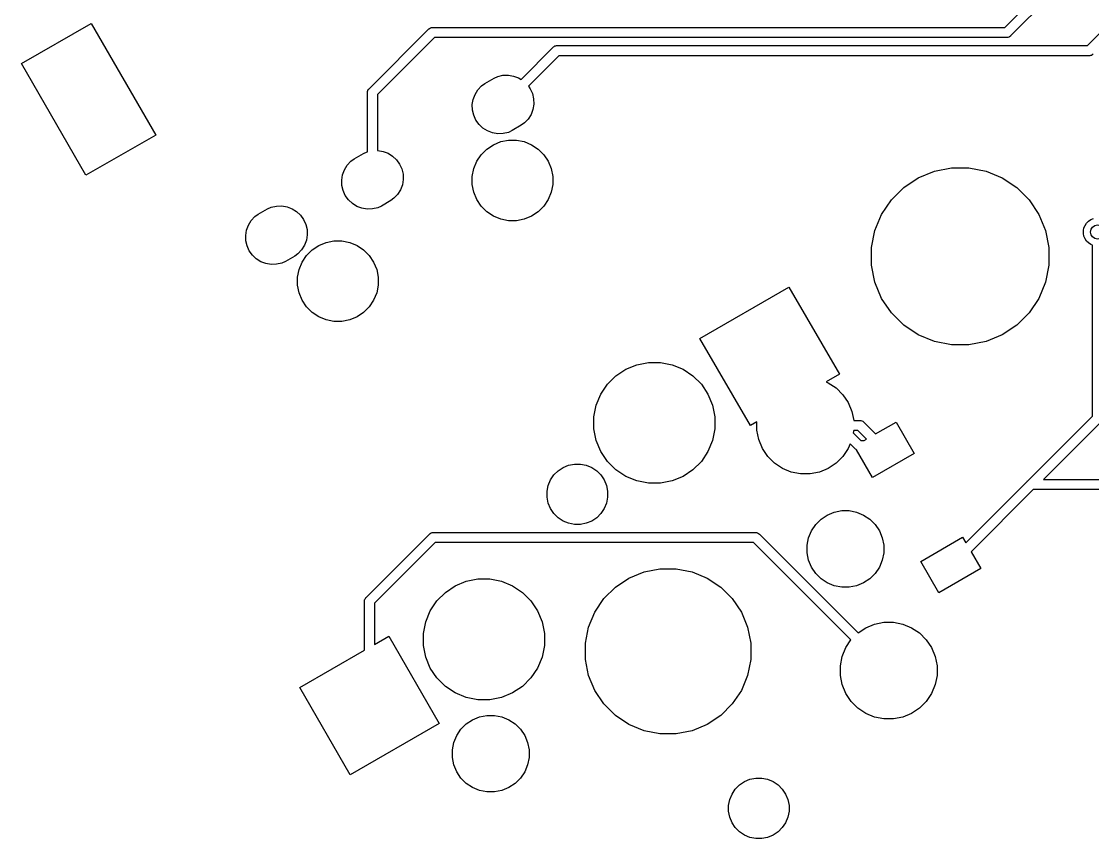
# Model space of a CAD drawing. Extents: x 70 to 347, y -163 to -55.
# Drawn here: x 74.81 to 101.38, y -161.05 to -140.77 of the extents above; entities that cross this region are included whole.
import ezdxf

# ---------------------------------------------------------------- set-up
doc = ezdxf.new("R2010")
doc.units = 0
doc.layers.add('BLACK', color=7, linetype='CONTINUOUS')

msp = doc.modelspace()

# ---------------------------------------------------------------- linework, layer by layer
at = {"layer": 'BLACK', "linetype": 'CONTINUOUS'}
for p, q in [((99.2058, -140.923), (100.42, -139.709)), ((100.629, -139.853), (99.3503, -141.133)), ((101.256, -141.373), (102.833, -139.796)), ((74.8145, -141.82), (76.5466, -140.82)), ((76.5466, -140.82), (78.1466, -143.591)), ((83.4382, -142.441), (84.9149, -140.964)), ((84.9149, -140.964), (84.9188, -140.96)), ((84.9188, -140.96), (84.9258, -140.954)), ((84.9258, -140.954), (84.9378, -140.944)), ((84.9378, -140.944), (84.9595, -140.932)), ((84.9595, -140.932), (84.9644, -140.931)), ((84.9644, -140.931), (84.9831, -140.925)), ((84.9831, -140.925), (85.0015, -140.923)), ((85.0015, -140.923), (85.0015, -140.923)), ((85.0015, -140.923), (85.0076, -140.923)), ((85.0076, -140.923), (85.0137, -140.923)), ((85.0137, -140.923), (99.2058, -140.923)), ((85.0594, -141.173), (83.6473, -142.586)), ((99.2514, -141.173), (85.0594, -141.173)), ((99.2576, -141.174), (99.2514, -141.173)), ((99.2637, -141.173), (99.2576, -141.174)), ((99.2821, -141.172), (99.2637, -141.173)), ((99.2637, -141.173), (99.2637, -141.173)), ((99.3056, -141.165), (99.2821, -141.172)), ((99.3273, -141.153), (99.3056, -141.165)), ((99.3464, -141.137), (99.3273, -141.153)), ((99.3503, -141.133), (99.3464, -141.137)), ((87.2064, -142.21), (88.0023, -141.414)), ((88.0023, -141.414), (88.0062, -141.41)), ((88.0062, -141.41), (88.011, -141.406)), ((88.011, -141.406), (88.0252, -141.394)), ((88.0252, -141.394), (88.0469, -141.382)), ((88.0469, -141.382), (88.0518, -141.381)), ((88.0518, -141.381), (88.0705, -141.375)), ((88.0705, -141.375), (88.0889, -141.373)), ((88.0889, -141.373), (88.0889, -141.373)), ((88.0889, -141.373), (88.095, -141.373)), ((88.095, -141.373), (88.1011, -141.373)), ((88.1011, -141.373), (101.256, -141.373)), ((101.356, -141.615), (101.332, -141.622)), ((101.377, -141.603), (101.356, -141.615)), ((101.396, -141.587), (101.377, -141.603)), ((76.4145, -144.591), (74.8145, -141.82)), ((88.1468, -141.623), (87.3901, -142.38)), ((101.301, -141.623), (88.1468, -141.623)), ((101.308, -141.624), (101.301, -141.623)), ((101.314, -141.623), (101.308, -141.624)), ((101.332, -141.622), (101.314, -141.623)), ((101.314, -141.623), (101.314, -141.623)), ((86.5391, -142.181), (86.6298, -142.14)), ((86.6298, -142.14), (86.7593, -142.11)), ((86.7593, -142.11), (86.8922, -142.105)), ((86.8922, -142.105), (87.0234, -142.127)), ((87.0234, -142.127), (87.1478, -142.174)), ((86.1365, -142.469), (86.2274, -142.372)), ((86.2274, -142.372), (86.3084, -142.314)), ((86.3084, -142.314), (86.5391, -142.181)), ((87.1478, -142.174), (87.2064, -142.21)), ((87.3901, -142.38), (87.4352, -142.443)), ((83.3967, -142.534), (83.3991, -142.509)), ((83.3973, -142.54), (83.3967, -142.534)), ((83.3973, -144.009), (83.3973, -142.54)), ((83.3991, -142.509), (83.4063, -142.486)), ((83.4063, -142.486), (83.4179, -142.464)), ((83.4179, -142.464), (83.4296, -142.45)), ((83.4296, -142.45), (83.4335, -142.445)), ((83.4296, -142.45), (83.4296, -142.45)), ((83.4335, -142.445), (83.4382, -142.441)), ((83.6473, -142.586), (83.6473, -143.976)), ((86.0195, -142.707), (86.0663, -142.582)), ((86.0663, -142.582), (86.1365, -142.469)), ((87.4352, -142.443), (87.4901, -142.564)), ((87.4901, -142.564), (87.5203, -142.694)), ((85.9978, -142.838), (86.0195, -142.707)), ((86.0022, -142.971), (85.9978, -142.838)), ((87.5246, -142.827), (87.503, -142.958)), ((87.5203, -142.694), (87.5246, -142.827)), ((86.0324, -143.1), (86.0022, -142.971)), ((86.0872, -143.221), (86.0324, -143.1)), ((87.3859, -143.195), (87.295, -143.292)), ((87.4562, -143.082), (87.3859, -143.195)), ((87.503, -142.958), (87.4562, -143.082)), ((86.1647, -143.329), (86.0872, -143.221)), ((86.2617, -143.42), (86.1647, -143.329)), ((86.3746, -143.491), (86.2617, -143.42)), ((87.214, -143.35), (86.9834, -143.483)), ((87.295, -143.292), (87.214, -143.35)), ((78.1466, -143.591), (76.4145, -144.591)), ((86.4991, -143.537), (86.3746, -143.491)), ((86.6303, -143.559), (86.4991, -143.537)), ((86.7632, -143.555), (86.6303, -143.559)), ((86.7037, -143.756), (86.8969, -143.718)), ((86.8926, -143.525), (86.7632, -143.555)), ((86.9834, -143.483), (86.8926, -143.525)), ((86.8969, -143.718), (87.0939, -143.718)), ((87.0939, -143.718), (87.2871, -143.756)), ((83.6473, -143.976), (83.6533, -143.975)), ((83.6533, -143.975), (83.7844, -143.997)), ((83.7844, -143.997), (83.9089, -144.044)), ((86.2186, -144.08), (86.3579, -143.941)), ((86.3579, -143.941), (86.5217, -143.832)), ((86.5217, -143.832), (86.7037, -143.756)), ((87.2871, -143.756), (87.4691, -143.832)), ((87.4691, -143.832), (87.6328, -143.941)), ((87.6328, -143.941), (87.7721, -144.08)), ((82.8976, -144.339), (82.9885, -144.242)), ((82.9885, -144.242), (83.0695, -144.184)), ((83.0695, -144.184), (83.3001, -144.051)), ((83.3001, -144.051), (83.3909, -144.01)), ((83.3909, -144.01), (83.3973, -144.009)), ((83.9089, -144.044), (84.0218, -144.114)), ((84.0218, -144.114), (84.1188, -144.205)), ((84.1188, -144.205), (84.1963, -144.313)), ((86.0338, -144.426), (86.1092, -144.244)), ((86.1092, -144.244), (86.2186, -144.08)), ((87.7721, -144.08), (87.8816, -144.244)), ((87.8816, -144.244), (87.9569, -144.426)), ((82.7805, -144.577), (82.8274, -144.452)), ((82.8274, -144.452), (82.8976, -144.339)), ((84.1963, -144.313), (84.2512, -144.434)), ((84.2512, -144.434), (84.2814, -144.564)), ((85.9954, -144.619), (86.0338, -144.426)), ((87.9569, -144.426), (87.9954, -144.619)), ((97.0591, -144.653), (97.4594, -144.487)), ((97.4594, -144.487), (97.8845, -144.402)), ((97.8845, -144.402), (98.3178, -144.402)), ((98.3178, -144.402), (98.7429, -144.487)), ((98.7429, -144.487), (99.1432, -144.653)), ((82.7589, -144.708), (82.7805, -144.577)), ((82.7632, -144.841), (82.7589, -144.708)), ((84.2857, -144.697), (84.2641, -144.828)), ((84.2814, -144.564), (84.2857, -144.697)), ((85.9954, -144.816), (85.9954, -144.619)), ((87.9954, -144.619), (87.9954, -144.816)), ((96.6987, -144.894), (97.0591, -144.653)), ((99.1432, -144.653), (99.5036, -144.894)), ((82.7934, -144.97), (82.7632, -144.841)), ((82.8483, -145.091), (82.7934, -144.97)), ((84.147, -145.065), (84.0561, -145.162)), ((84.2172, -144.952), (84.147, -145.065)), ((84.2641, -144.828), (84.2172, -144.952)), ((86.0338, -145.01), (85.9954, -144.816)), ((86.1092, -145.191), (86.0338, -145.01)), ((87.9569, -145.01), (87.8816, -145.191)), ((87.9954, -144.816), (87.9569, -145.01)), ((96.3923, -145.2), (96.6987, -144.894)), ((99.5036, -144.894), (99.81, -145.2)), ((82.9257, -145.199), (82.8483, -145.091)), ((83.0228, -145.29), (82.9257, -145.199)), ((83.1357, -145.361), (83.0228, -145.29)), ((83.9751, -145.22), (83.7445, -145.353)), ((84.0561, -145.162), (83.9751, -145.22)), ((86.2186, -145.355), (86.1092, -145.191)), ((87.8816, -145.191), (87.7721, -145.355)), ((96.1515, -145.56), (96.3923, -145.2)), ((99.81, -145.2), (100.051, -145.56)), ((80.6069, -145.617), (80.6879, -145.559)), ((80.6879, -145.559), (80.9185, -145.426)), ((80.9185, -145.426), (81.0093, -145.385)), ((81.0093, -145.385), (81.1388, -145.355)), ((81.1388, -145.355), (81.2717, -145.35)), ((81.2717, -145.35), (81.4029, -145.372)), ((81.4029, -145.372), (81.5273, -145.419)), ((81.5273, -145.419), (81.6402, -145.489)), ((81.6402, -145.489), (81.7373, -145.58)), ((81.7373, -145.58), (81.8147, -145.688)), ((83.2601, -145.407), (83.1357, -145.361)), ((83.3913, -145.429), (83.2601, -145.407)), ((83.5242, -145.425), (83.3913, -145.429)), ((83.6537, -145.395), (83.5242, -145.425)), ((83.7445, -145.353), (83.6537, -145.395)), ((86.3579, -145.495), (86.2186, -145.355)), ((86.5217, -145.604), (86.3579, -145.495)), ((87.6328, -145.495), (87.4691, -145.604)), ((87.7721, -145.355), (87.6328, -145.495)), ((95.9857, -145.961), (96.1515, -145.56)), ((100.051, -145.56), (100.217, -145.961)), ((80.399, -145.952), (80.4458, -145.827)), ((80.4458, -145.827), (80.516, -145.714)), ((80.516, -145.714), (80.6069, -145.617)), ((81.8147, -145.688), (81.8696, -145.809)), ((81.8696, -145.809), (81.8998, -145.939)), ((86.7037, -145.679), (86.5217, -145.604)), ((86.8969, -145.718), (86.7037, -145.679)), ((87.0939, -145.718), (86.8969, -145.718)), ((87.2871, -145.679), (87.0939, -145.718)), ((87.4691, -145.604), (87.2871, -145.679)), ((101.171, -145.896), (101.197, -145.833)), ((101.197, -145.833), (101.236, -145.775)), ((101.236, -145.775), (101.284, -145.727)), ((101.284, -145.727), (101.342, -145.688)), ((101.342, -145.688), (101.406, -145.662)), ((80.3773, -146.083), (80.399, -145.952)), ((80.3817, -146.216), (80.3773, -146.083)), ((81.9041, -146.072), (81.8825, -146.203)), ((81.8998, -145.939), (81.9041, -146.072)), ((95.9012, -146.386), (95.9857, -145.961)), ((100.217, -145.961), (100.301, -146.386)), ((101.158, -145.964), (101.171, -145.896)), ((101.158, -146.033), (101.158, -145.964)), ((101.171, -146.101), (101.158, -146.033)), ((101.197, -146.164), (101.171, -146.101)), ((80.4119, -146.345), (80.3817, -146.216)), ((80.4667, -146.466), (80.4119, -146.345)), ((81.8356, -146.327), (81.7654, -146.44)), ((81.8825, -146.203), (81.8356, -146.327)), ((82.0278, -146.441), (82.1916, -146.332)), ((82.1916, -146.332), (82.3736, -146.256)), ((82.3736, -146.256), (82.5668, -146.218)), ((82.5668, -146.218), (82.7637, -146.218)), ((82.7637, -146.218), (82.9569, -146.256)), ((82.9569, -146.256), (83.1389, -146.332)), ((83.1389, -146.332), (83.3027, -146.441)), ((95.9012, -146.819), (95.9012, -146.386)), ((100.301, -146.386), (100.301, -146.819)), ((101.236, -146.222), (101.197, -146.164)), ((101.284, -146.27), (101.236, -146.222)), ((101.342, -146.309), (101.284, -146.27)), ((101.383, -146.326), (101.342, -146.309)), ((101.383, -150.568), (101.383, -146.326)), ((80.5442, -146.574), (80.4667, -146.466)), ((80.6412, -146.665), (80.5442, -146.574)), ((81.5935, -146.595), (81.3629, -146.728)), ((81.6745, -146.537), (81.5935, -146.595)), ((81.7654, -146.44), (81.6745, -146.537)), ((81.7791, -146.744), (81.8885, -146.58)), ((81.8885, -146.58), (82.0278, -146.441)), ((83.3027, -146.441), (83.442, -146.58)), ((83.442, -146.58), (83.5514, -146.744)), ((80.7541, -146.736), (80.6412, -146.665)), ((80.8786, -146.782), (80.7541, -146.736)), ((81.0098, -146.804), (80.8786, -146.782)), ((81.1427, -146.8), (81.0098, -146.804)), ((81.2721, -146.77), (81.1427, -146.8)), ((81.3629, -146.728), (81.2721, -146.77)), ((81.6652, -147.119), (81.7037, -146.926)), ((81.7037, -146.926), (81.7791, -146.744)), ((83.5514, -146.744), (83.6268, -146.926)), ((83.6268, -146.926), (83.6652, -147.119)), ((95.9857, -147.244), (95.9012, -146.819)), ((100.301, -146.819), (100.217, -147.244)), ((81.6652, -147.316), (81.6652, -147.119)), ((83.6652, -147.119), (83.6652, -147.316)), ((81.7037, -147.51), (81.6652, -147.316)), ((83.6652, -147.316), (83.6268, -147.51)), ((91.6454, -148.638), (93.8538, -147.363)), ((93.8538, -147.363), (95.1038, -149.528)), ((96.1515, -147.645), (95.9857, -147.244)), ((100.217, -147.244), (100.051, -147.645)), ((81.7791, -147.691), (81.7037, -147.51)), ((81.8885, -147.855), (81.7791, -147.691)), ((83.5514, -147.691), (83.442, -147.855)), ((83.6268, -147.51), (83.5514, -147.691)), ((96.3923, -148.005), (96.1515, -147.645)), ((100.051, -147.645), (99.81, -148.005)), ((82.0278, -147.995), (81.8885, -147.855)), ((83.442, -147.855), (83.3027, -147.995)), ((82.1916, -148.104), (82.0278, -147.995)), ((82.3736, -148.179), (82.1916, -148.104)), ((82.5668, -148.218), (82.3736, -148.179)), ((82.7637, -148.218), (82.5668, -148.218)), ((82.9569, -148.179), (82.7637, -148.218)), ((83.1389, -148.104), (82.9569, -148.179)), ((83.3027, -147.995), (83.1389, -148.104)), ((96.6987, -148.311), (96.3923, -148.005)), ((99.81, -148.005), (99.5036, -148.311)), ((97.0591, -148.552), (96.6987, -148.311)), ((99.5036, -148.311), (99.1432, -148.552)), ((92.8954, -150.803), (91.6454, -148.638)), ((97.4594, -148.718), (97.0591, -148.552)), ((97.8845, -148.802), (97.4594, -148.718)), ((98.7429, -148.718), (98.3178, -148.802)), ((99.1432, -148.552), (98.7429, -148.718)), ((98.3178, -148.802), (97.8845, -148.802)), ((89.8045, -149.405), (90.0775, -149.292)), ((90.0775, -149.292), (90.3673, -149.234)), ((90.3673, -149.234), (90.6628, -149.234)), ((90.6628, -149.234), (90.9525, -149.292)), ((90.9525, -149.292), (91.2255, -149.405)), ((89.3499, -149.778), (89.5588, -149.569)), ((89.5588, -149.569), (89.8045, -149.405)), ((91.2255, -149.405), (91.4712, -149.569)), ((91.4712, -149.569), (91.6801, -149.778)), ((95.1038, -149.528), (94.778, -149.716)), ((89.1857, -150.024), (89.3499, -149.778)), ((91.6801, -149.778), (91.8443, -150.024)), ((94.778, -149.716), (94.8284, -149.737)), ((94.8284, -149.737), (95.0249, -149.868)), ((89.0727, -150.296), (89.1857, -150.024)), ((91.8443, -150.024), (91.9574, -150.296)), ((95.0249, -149.868), (95.1921, -150.035)), ((95.1921, -150.035), (95.3234, -150.232)), ((89.015, -150.586), (89.0727, -150.296)), ((91.9574, -150.296), (92.015, -150.586)), ((95.3234, -150.232), (95.4138, -150.45)), ((89.015, -150.882), (89.015, -150.586)), ((92.015, -150.586), (92.015, -150.882)), ((95.4138, -150.45), (95.4586, -150.675)), ((99.7771, -152.174), (101.383, -150.568)), ((89.0727, -151.172), (89.015, -150.882)), ((92.015, -150.882), (91.9574, -151.172)), ((93.06, -150.708), (92.8954, -150.803)), ((93.06, -150.919), (93.06, -150.708)), ((95.4586, -150.675), (95.6087, -150.675)), ((95.6087, -150.675), (95.6148, -150.675)), ((95.6148, -150.675), (95.6209, -150.675)), ((95.6209, -150.675), (95.6209, -150.675)), ((95.6209, -150.675), (95.6393, -150.677)), ((95.6393, -150.677), (95.6629, -150.684)), ((95.6629, -150.684), (95.6846, -150.696)), ((95.6846, -150.696), (95.7036, -150.712)), ((95.7036, -150.712), (95.7075, -150.716)), ((95.7075, -150.716), (95.9996, -151.008)), ((95.9996, -151.008), (96.5116, -150.713)), ((96.5116, -150.713), (96.9616, -151.492)), ((101.592, -150.713), (100.163, -152.141)), ((89.1857, -151.445), (89.0727, -151.172)), ((91.9574, -151.172), (91.8443, -151.445)), ((93.1061, -151.15), (93.06, -150.919)), ((93.1965, -151.369), (93.1061, -151.15)), ((95.4586, -150.925), (95.4479, -150.979)), ((95.4479, -150.979), (95.6377, -151.169)), ((95.563, -150.925), (95.4586, -150.925)), ((95.7755, -151.138), (95.563, -150.925)), ((95.6377, -151.169), (95.721, -151.169)), ((95.721, -151.169), (95.7755, -151.138)), ((89.3499, -151.69), (89.1857, -151.445)), ((91.8443, -151.445), (91.6801, -151.69)), ((93.3279, -151.565), (93.1965, -151.369)), ((95.3234, -151.369), (95.1921, -151.565)), ((95.3703, -151.256), (95.3234, -151.369)), ((95.4933, -151.378), (95.3703, -151.256)), ((95.4972, -151.383), (95.4933, -151.378)), ((95.5019, -151.387), (95.4972, -151.383)), ((95.5162, -151.399), (95.5019, -151.387)), ((95.5019, -151.387), (95.5019, -151.387)), ((95.5245, -151.403), (95.5162, -151.399)), ((95.9224, -152.092), (95.5245, -151.403)), ((89.5588, -151.899), (89.3499, -151.69)), ((91.6801, -151.69), (91.4712, -151.899)), ((93.495, -151.733), (93.3279, -151.565)), ((95.1921, -151.565), (95.0249, -151.733)), ((96.9616, -151.492), (95.9224, -152.092)), ((88.0227, -152.028), (88.1272, -151.924)), ((88.1272, -151.924), (88.2501, -151.842)), ((88.2501, -151.842), (88.3865, -151.785)), ((88.3865, -151.785), (88.5314, -151.756)), ((88.5314, -151.756), (88.6792, -151.756)), ((88.6792, -151.756), (88.8241, -151.785)), ((88.8241, -151.785), (88.9606, -151.842)), ((88.9606, -151.842), (89.0834, -151.924)), ((89.0834, -151.924), (89.1879, -152.028)), ((89.8045, -152.063), (89.5588, -151.899)), ((91.4712, -151.899), (91.2255, -152.063)), ((93.6915, -151.864), (93.495, -151.733)), ((93.9099, -151.954), (93.6915, -151.864)), ((94.1418, -152), (93.9099, -151.954)), ((94.61, -151.954), (94.3781, -152)), ((94.8284, -151.864), (94.61, -151.954)), ((95.0249, -151.733), (94.8284, -151.864)), ((87.8841, -152.288), (87.9407, -152.151)), ((87.9407, -152.151), (88.0227, -152.028)), ((89.1879, -152.028), (89.2699, -152.151)), ((89.2699, -152.151), (89.3265, -152.288)), ((90.0775, -152.176), (89.8045, -152.063)), ((90.3673, -152.234), (90.0775, -152.176)), ((90.6628, -152.234), (90.3673, -152.234)), ((90.9525, -152.176), (90.6628, -152.234)), ((91.2255, -152.063), (90.9525, -152.176)), ((94.3781, -152), (94.1418, -152)), ((98.2415, -153.709), (99.7684, -152.182)), ((99.7684, -152.182), (99.7723, -152.177)), ((99.7723, -152.177), (99.7771, -152.174)), ((100.163, -152.141), (108.337, -152.141)), ((87.8553, -152.432), (87.8841, -152.288)), ((87.8553, -152.58), (87.8553, -152.432)), ((89.3265, -152.288), (89.3553, -152.432)), ((89.3553, -152.432), (89.3553, -152.58)), ((99.9129, -152.391), (98.3709, -153.933)), ((108.382, -152.391), (99.9129, -152.391)), ((87.8841, -152.725), (87.8553, -152.58)), ((87.9407, -152.862), (87.8841, -152.725)), ((89.3265, -152.725), (89.2699, -152.862)), ((89.3553, -152.58), (89.3265, -152.725)), ((88.0227, -152.984), (87.9407, -152.862)), ((88.1272, -153.089), (88.0227, -152.984)), ((89.1879, -152.984), (89.0834, -153.089)), ((89.2699, -152.862), (89.1879, -152.984)), ((94.6491, -153.126), (94.8047, -153.022)), ((94.8047, -153.022), (94.9776, -152.95)), ((94.9776, -152.95), (95.1611, -152.913)), ((95.1611, -152.913), (95.3483, -152.913)), ((95.3483, -152.913), (95.5318, -152.95)), ((95.5318, -152.95), (95.7047, -153.022)), ((95.7047, -153.022), (95.8603, -153.126)), ((88.2501, -153.171), (88.1272, -153.089)), ((88.3865, -153.227), (88.2501, -153.171)), ((88.5314, -153.256), (88.3865, -153.227)), ((88.6792, -153.256), (88.5314, -153.256)), ((88.8241, -153.227), (88.6792, -153.256)), ((88.9606, -153.171), (88.8241, -153.227)), ((89.0834, -153.089), (88.9606, -153.171)), ((94.4128, -153.413), (94.5168, -153.258)), ((94.5168, -153.258), (94.6491, -153.126)), ((95.8603, -153.126), (95.9926, -153.258)), ((95.9926, -153.258), (96.0966, -153.413)), ((83.3655, -155.066), (84.934, -153.497)), ((84.934, -153.497), (84.9379, -153.493)), ((84.9379, -153.493), (84.9427, -153.489)), ((84.9427, -153.489), (84.9569, -153.477)), ((84.9427, -153.489), (84.9427, -153.489)), ((84.9569, -153.477), (84.9786, -153.465)), ((84.9786, -153.465), (84.9833, -153.464)), ((84.9833, -153.464), (85.0022, -153.458)), ((85.0022, -153.458), (85.0206, -153.456)), ((85.0206, -153.456), (85.0206, -153.456)), ((85.0206, -153.456), (85.0267, -153.456)), ((85.0267, -153.456), (85.0328, -153.456)), ((85.0328, -153.456), (93.0212, -153.456)), ((93.0212, -153.456), (93.0273, -153.456)), ((93.0273, -153.456), (93.0335, -153.456)), ((93.0335, -153.456), (93.0335, -153.456)), ((93.0335, -153.456), (93.0518, -153.458)), ((93.0518, -153.458), (93.0754, -153.465)), ((93.0754, -153.465), (93.0971, -153.477)), ((93.0971, -153.477), (93.1161, -153.493)), ((93.1161, -153.493), (93.1201, -153.497)), ((93.1201, -153.497), (95.5682, -155.945)), ((94.3412, -153.586), (94.4128, -153.413)), ((96.0966, -153.413), (96.1682, -153.586)), ((97.1224, -154.171), (98.1616, -153.571)), ((98.1616, -153.571), (98.2415, -153.709)), ((85.0785, -153.706), (83.5745, -155.21)), ((92.9756, -153.706), (85.0785, -153.706)), ((95.3915, -156.122), (92.9756, -153.706)), ((94.3047, -153.77), (94.3412, -153.586)), ((94.3047, -153.957), (94.3047, -153.77)), ((96.1682, -153.586), (96.2047, -153.77)), ((96.2047, -153.77), (96.2047, -153.957)), ((94.3412, -154.141), (94.3047, -153.957)), ((96.2047, -153.957), (96.1682, -154.141)), ((98.3709, -153.933), (98.6116, -154.35)), ((90.2573, -154.432), (90.6534, -154.353)), ((90.6534, -154.353), (91.0572, -154.353)), ((91.0572, -154.353), (91.4533, -154.432)), ((94.4128, -154.313), (94.3412, -154.141)), ((94.5168, -154.469), (94.4128, -154.313)), ((96.0966, -154.313), (95.9926, -154.469)), ((96.1682, -154.141), (96.0966, -154.313)), ((97.5724, -154.95), (97.1224, -154.171)), ((98.6116, -154.35), (97.5724, -154.95)), ((85.8482, -154.666), (86.138, -154.609)), ((86.138, -154.609), (86.4335, -154.609)), ((86.4335, -154.609), (86.7233, -154.666)), ((89.5485, -154.811), (89.8843, -154.587)), ((89.8843, -154.587), (90.2573, -154.432)), ((91.4533, -154.432), (91.8263, -154.587)), ((91.8263, -154.587), (92.1621, -154.811)), ((94.6491, -154.601), (94.5168, -154.469)), ((94.8047, -154.705), (94.6491, -154.601)), ((95.8603, -154.601), (95.7047, -154.705)), ((95.9926, -154.469), (95.8603, -154.601)), ((85.3296, -154.944), (85.5752, -154.779)), ((85.5752, -154.779), (85.8482, -154.666)), ((86.7233, -154.666), (86.9963, -154.779)), ((86.9963, -154.779), (87.2419, -154.944)), ((89.263, -155.097), (89.5485, -154.811)), ((92.1621, -154.811), (92.4476, -155.097)), ((94.9776, -154.777), (94.8047, -154.705)), ((95.1611, -154.813), (94.9776, -154.777)), ((95.3483, -154.813), (95.1611, -154.813)), ((95.5318, -154.777), (95.3483, -154.813)), ((95.7047, -154.705), (95.5318, -154.777)), ((83.3239, -155.159), (83.3263, -155.134)), ((83.3245, -155.165), (83.3239, -155.159)), ((83.3245, -156.375), (83.3245, -155.165)), ((83.3263, -155.134), (83.3335, -155.11)), ((83.3335, -155.11), (83.3451, -155.089)), ((83.3451, -155.089), (83.3568, -155.074)), ((83.3568, -155.074), (83.3607, -155.07)), ((83.3568, -155.074), (83.3568, -155.074)), ((83.3607, -155.07), (83.3655, -155.066)), ((84.9565, -155.398), (85.1206, -155.153)), ((85.1206, -155.153), (85.3296, -154.944)), ((87.2419, -154.944), (87.4509, -155.153)), ((87.4509, -155.153), (87.615, -155.398)), ((89.0386, -155.432), (89.263, -155.097)), ((92.4476, -155.097), (92.672, -155.432)), ((83.5745, -155.21), (83.5745, -156.231)), ((84.8434, -155.671), (84.9565, -155.398)), ((87.615, -155.398), (87.7281, -155.671)), ((84.7858, -155.961), (84.8434, -155.671)), ((87.7281, -155.671), (87.7858, -155.961)), ((88.8841, -155.805), (89.0386, -155.432)), ((92.672, -155.432), (92.8265, -155.805)), ((95.9774, -155.728), (96.2092, -155.681)), ((96.2092, -155.681), (96.4456, -155.681)), ((96.4456, -155.681), (96.6774, -155.728)), ((84.7858, -156.256), (84.7858, -155.961)), ((87.7858, -155.961), (87.7858, -156.256)), ((88.8053, -156.202), (88.8841, -155.805)), ((92.8265, -155.805), (92.9053, -156.202)), ((95.5682, -155.945), (95.759, -155.818)), ((95.759, -155.818), (95.9774, -155.728)), ((96.6774, -155.728), (96.8958, -155.818)), ((96.8958, -155.818), (97.0924, -155.949)), ((97.0924, -155.949), (97.2595, -156.116)), ((83.5745, -156.231), (83.9287, -156.026)), ((83.9287, -156.026), (85.1787, -158.191)), ((88.8053, -156.605), (88.8053, -156.202)), ((92.9053, -156.202), (92.9053, -156.605)), ((95.264, -156.313), (95.3915, -156.122)), ((97.2595, -156.116), (97.3908, -156.313)), ((81.7203, -157.301), (83.3245, -156.375)), ((84.8434, -156.546), (84.7858, -156.256)), ((87.7858, -156.256), (87.7281, -156.546)), ((95.1735, -156.531), (95.264, -156.313)), ((97.3908, -156.313), (97.4813, -156.531)), ((84.9565, -156.819), (84.8434, -156.546)), ((87.7281, -156.546), (87.615, -156.819)), ((88.8841, -157.001), (88.8053, -156.605)), ((92.9053, -156.605), (92.8265, -157.001)), ((95.1274, -156.763), (95.1735, -156.531)), ((97.4813, -156.531), (97.5274, -156.763)), ((85.1206, -157.065), (84.9565, -156.819)), ((87.615, -156.819), (87.4509, -157.065)), ((89.0386, -157.374), (88.8841, -157.001)), ((92.8265, -157.001), (92.672, -157.374)), ((95.1274, -157), (95.1274, -156.763)), ((95.1735, -157.231), (95.1274, -157)), ((97.5274, -157), (97.4813, -157.231)), ((97.5274, -156.763), (97.5274, -157)), ((85.3296, -157.274), (85.1206, -157.065)), ((85.5752, -157.438), (85.3296, -157.274)), ((87.2419, -157.274), (86.9963, -157.438)), ((87.4509, -157.065), (87.2419, -157.274)), ((95.264, -157.45), (95.1735, -157.231)), ((97.4813, -157.231), (97.3908, -157.45)), ((82.9703, -159.466), (81.7203, -157.301)), ((85.8482, -157.551), (85.5752, -157.438)), ((86.138, -157.609), (85.8482, -157.551)), ((86.7233, -157.551), (86.4335, -157.609)), ((86.9963, -157.438), (86.7233, -157.551)), ((89.263, -157.71), (89.0386, -157.374)), ((92.672, -157.374), (92.4476, -157.71)), ((95.3953, -157.646), (95.264, -157.45)), ((97.3908, -157.45), (97.2595, -157.646)), ((86.4335, -157.609), (86.138, -157.609)), ((89.5485, -157.996), (89.263, -157.71)), ((92.4476, -157.71), (92.1621, -157.996)), ((95.5625, -157.814), (95.3953, -157.646)), ((95.759, -157.945), (95.5625, -157.814)), ((97.0924, -157.814), (96.8958, -157.945)), ((97.2595, -157.646), (97.0924, -157.814)), ((86.0059, -158.102), (86.1788, -158.03)), ((86.1788, -158.03), (86.3623, -157.993)), ((86.3623, -157.993), (86.5495, -157.993)), ((86.5495, -157.993), (86.733, -158.03)), ((86.733, -158.03), (86.9059, -158.102)), ((89.8843, -158.22), (89.5485, -157.996)), ((92.1621, -157.996), (91.8263, -158.22)), ((95.9774, -158.035), (95.759, -157.945)), ((96.2092, -158.081), (95.9774, -158.035)), ((96.4456, -158.081), (96.2092, -158.081)), ((96.6774, -158.035), (96.4456, -158.081)), ((96.8958, -157.945), (96.6774, -158.035)), ((85.1787, -158.191), (82.9703, -159.466)), ((85.614, -158.493), (85.718, -158.338)), ((85.718, -158.338), (85.8503, -158.206)), ((85.8503, -158.206), (86.0059, -158.102)), ((86.9059, -158.102), (87.0615, -158.206)), ((87.0615, -158.206), (87.1938, -158.338)), ((87.1938, -158.338), (87.2978, -158.493)), ((90.2573, -158.375), (89.8843, -158.22)), ((91.8263, -158.22), (91.4533, -158.375)), ((85.5424, -158.666), (85.614, -158.493)), ((87.2978, -158.493), (87.3694, -158.666)), ((90.6534, -158.453), (90.2573, -158.375)), ((91.0572, -158.453), (90.6534, -158.453)), ((91.4533, -158.375), (91.0572, -158.453)), ((85.5059, -158.85), (85.5424, -158.666)), ((85.5059, -159.037), (85.5059, -158.85)), ((87.3694, -158.666), (87.4059, -158.85)), ((87.4059, -158.85), (87.4059, -159.037)), ((85.5424, -159.221), (85.5059, -159.037)), ((87.4059, -159.037), (87.3694, -159.221)), ((85.614, -159.393), (85.5424, -159.221)), ((85.718, -159.549), (85.614, -159.393)), ((87.2978, -159.393), (87.1938, -159.549)), ((87.3694, -159.221), (87.2978, -159.393)), ((85.8503, -159.681), (85.718, -159.549)), ((86.0059, -159.785), (85.8503, -159.681)), ((87.0615, -159.681), (86.9059, -159.785)), ((87.1938, -159.549), (87.0615, -159.681)), ((92.6272, -159.718), (92.7501, -159.636)), ((92.7501, -159.636), (92.8865, -159.579)), ((92.8865, -159.579), (93.0314, -159.551)), ((93.0314, -159.551), (93.1792, -159.551)), ((93.1792, -159.551), (93.3241, -159.579)), ((93.3241, -159.579), (93.4606, -159.636)), ((93.4606, -159.636), (93.5834, -159.718)), ((86.1788, -159.857), (86.0059, -159.785)), ((86.3623, -159.893), (86.1788, -159.857)), ((86.5495, -159.893), (86.3623, -159.893)), ((86.733, -159.857), (86.5495, -159.893)), ((86.9059, -159.785), (86.733, -159.857)), ((92.3841, -160.082), (92.4407, -159.945)), ((92.4407, -159.945), (92.5227, -159.822)), ((92.5227, -159.822), (92.6272, -159.718)), ((93.5834, -159.718), (93.6879, -159.822)), ((93.6879, -159.822), (93.7699, -159.945)), ((93.7699, -159.945), (93.8265, -160.082)), ((92.3553, -160.227), (92.3841, -160.082)), ((93.8265, -160.082), (93.8553, -160.227)), ((92.3553, -160.374), (92.3553, -160.227)), ((92.3841, -160.519), (92.3553, -160.374)), ((93.8553, -160.374), (93.8265, -160.519)), ((93.8553, -160.227), (93.8553, -160.374)), ((92.4407, -160.656), (92.3841, -160.519)), ((92.5227, -160.779), (92.4407, -160.656)), ((93.7699, -160.656), (93.6879, -160.779)), ((93.8265, -160.519), (93.7699, -160.656)), ((92.6272, -160.883), (92.5227, -160.779)), ((92.7501, -160.965), (92.6272, -160.883)), ((92.8865, -161.022), (92.7501, -160.965)), ((93.4606, -160.965), (93.3241, -161.022)), ((93.5834, -160.883), (93.4606, -160.965)), ((93.6879, -160.779), (93.5834, -160.883)), ((93.0314, -161.051), (92.8865, -161.022)), ((93.1792, -161.051), (93.0314, -161.051)), ((93.3241, -161.022), (93.1792, -161.051))]:
    msp.add_line(p, q, dxfattribs=at)
at = {"layer": 'BLACK'}
msp.add_circle((101.508, -145.998), 0.175, dxfattribs=at)

doc.saveas('drawing.dxf')
